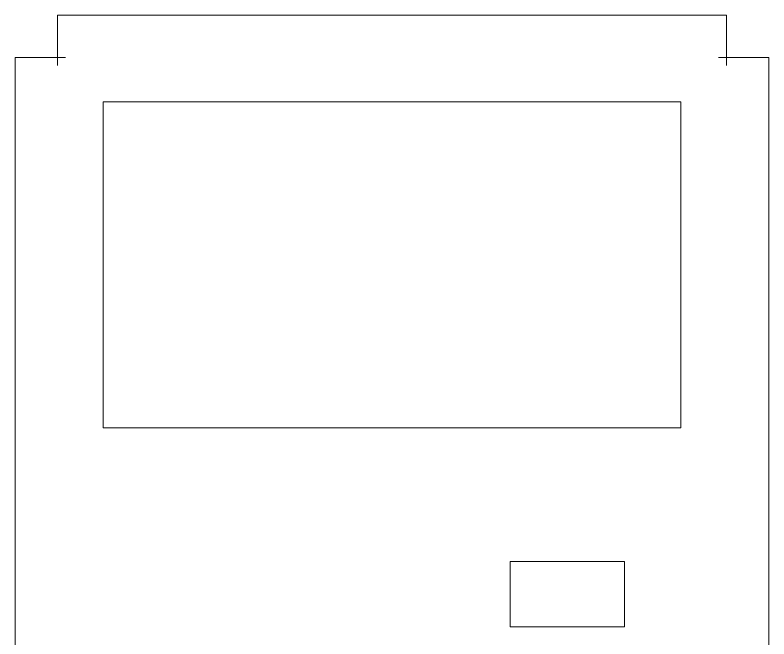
# Model space of a CAD drawing. Header units: centimetres. Extents: x -38.9 to 38.9, y -39.6 to 39.6.
# Drawn here: x -38.85 to 7.35, y 1.35 to 39.6 of the extents above; entities that cross this region are included whole.
import ezdxf

# ---------------------------------------------------------------- set-up
doc = ezdxf.new("R2010")
doc.units = ezdxf.units.CM
doc.header["$MEASUREMENT"] = 0
doc.layers.add('Layer 1', color=7, linetype='Continuous')

msp = doc.modelspace()

# ---------------------------------------------------------------- linework, layer by layer
at = {"layer": 'Layer 1', "color": 250, "lineweight": 20}
for points, knots in [([(-36.25291, 36.5), (-36.25291, 36.5), (-36.25291, 39.6), (-36.25291, 39.6), (-36.25291, 39.6), (-36.25291, 39.6), (-36.25291, 39.6), (-36.25291, 39.6), (-36.25291, 39.6), (-36.25291, 39.6), (-36.25291, 39.6), (-36.25291, 39.6), (-36.25291, 39.6), (-36.25291, 39.6), (4.74708, 39.6), (4.74708, 39.6), (4.74708, 39.6), (4.74708, 39.6), (4.74708, 39.6), (4.74708, 39.6), (4.74708, 39.6), (4.74708, 39.6), (4.74708, 39.6), (4.74708, 39.6), (4.74708, 39.6), (4.74708, 39.6), (4.74708, 37.78109), (4.74708, 36.92982), (4.74708, 36.92982), (4.74708, 36.92982), (4.74708, 36.92982), (4.74708, 36.66975), (4.74708, 36.5), (4.74708, 36.5)], [0, 0, 0, 0, 0.09090909, 0.09090909, 0.09090909, 0.18181818, 0.18181818, 0.18181818, 0.27272727, 0.27272727, 0.27272727, 0.36363636, 0.36363636, 0.36363636, 0.45454545, 0.45454545, 0.45454545, 0.54545455, 0.54545455, 0.54545455, 0.63636364, 0.63636364, 0.63636364, 0.72727273, 0.72727273, 0.72727273, 0.81818182, 0.81818182, 0.81818182, 0.90909091, 0.90909091, 0.90909091, 1, 1, 1, 1]), ([(-35.75291, -37), (-35.75291, -37), (-38.85291, -37), (-38.85291, -37), (-38.85291, -37), (-38.85291, -37), (-38.85291, -37), (-38.85291, -37), (-38.85291, -37), (-38.85291, -37), (-38.85291, -37), (-38.85291, -37), (-38.85291, -37), (-38.85291, -37), (-38.85291, 37), (-38.85291, 37), (-38.85291, 37), (-38.85291, 37), (-38.85291, 37), (-38.85291, 37), (-38.85291, 37), (-38.85291, 37), (-38.85291, 37), (-38.85291, 37), (-38.85291, 37), (-38.85291, 37), (-35.75291, 37), (-35.75291, 37)], [0, 0, 0, 0, 0.11111111, 0.11111111, 0.11111111, 0.22222222, 0.22222222, 0.22222222, 0.33333333, 0.33333333, 0.33333333, 0.44444444, 0.44444444, 0.44444444, 0.55555556, 0.55555556, 0.55555556, 0.66666667, 0.66666667, 0.66666667, 0.77777778, 0.77777778, 0.77777778, 0.88888889, 0.88888889, 0.88888889, 1, 1, 1, 1]), ([(4.24708, -37), (4.24708, -37), (7.34708, -37), (7.34708, -37), (7.34708, -37), (7.34708, -37), (7.34708, -37), (7.34708, -37), (7.34708, -37), (7.34708, -37), (7.34708, -37), (7.34708, -37), (7.34708, -37), (7.34708, -37), (7.34708, 37), (7.34708, 37), (7.34708, 37), (7.34708, 37), (7.34708, 37), (7.34708, 37), (7.34708, 37), (7.34708, 37), (7.34708, 37), (7.34708, 37), (7.34708, 37), (7.34708, 37), (4.24708, 37), (4.24708, 37)], [0, 0, 0, 0, 0.11111111, 0.11111111, 0.11111111, 0.22222222, 0.22222222, 0.22222222, 0.33333333, 0.33333333, 0.33333333, 0.44444444, 0.44444444, 0.44444444, 0.55555556, 0.55555556, 0.55555556, 0.66666667, 0.66666667, 0.66666667, 0.77777778, 0.77777778, 0.77777778, 0.88888889, 0.88888889, 0.88888889, 1, 1, 1, 1]), ([(-33.45291, 14.285), (-33.45291, 14.285), (1.94706, 14.285), (1.94706, 14.285), (1.94706, 14.285), (1.94706, 34.285), (1.94706, 34.285), (1.94706, 34.285), (-33.45291, 34.285), (-33.45291, 34.285), (-33.45291, 34.285), (-33.45291, 14.285), (-33.45291, 14.285)], [0, 0, 0, 0, 0.25, 0.25, 0.25, 0.5, 0.5, 0.5, 0.75, 0.75, 0.75, 1, 1, 1, 1]), ([(-8.503, 2.1), (-8.503, 2.1), (-1.503, 2.1), (-1.503, 2.1), (-1.503, 2.1), (-1.503, 6.1), (-1.503, 6.1), (-1.503, 6.1), (-8.503, 6.1), (-8.503, 6.1), (-8.503, 6.1), (-8.503, 2.1), (-8.503, 2.1)], [0, 0, 0, 0, 0.25, 0.25, 0.25, 0.5, 0.5, 0.5, 0.75, 0.75, 0.75, 1, 1, 1, 1])]:
    msp.add_open_spline(points, degree=3, knots=knots, dxfattribs=at)
for points in [[(-36.25291, 37), (-36.25291, 37), (-35.75291, 37), (-35.75291, 37)], [(4.24708, 37), (4.24708, 37), (4.74708, 37), (4.74708, 37)], [(4.74708, 37), (4.74708, 37), (4.74708, 36.5), (4.74708, 36.5)]]:
    msp.add_open_spline(points, degree=3, dxfattribs=at)

doc.saveas('drawing.dxf')
